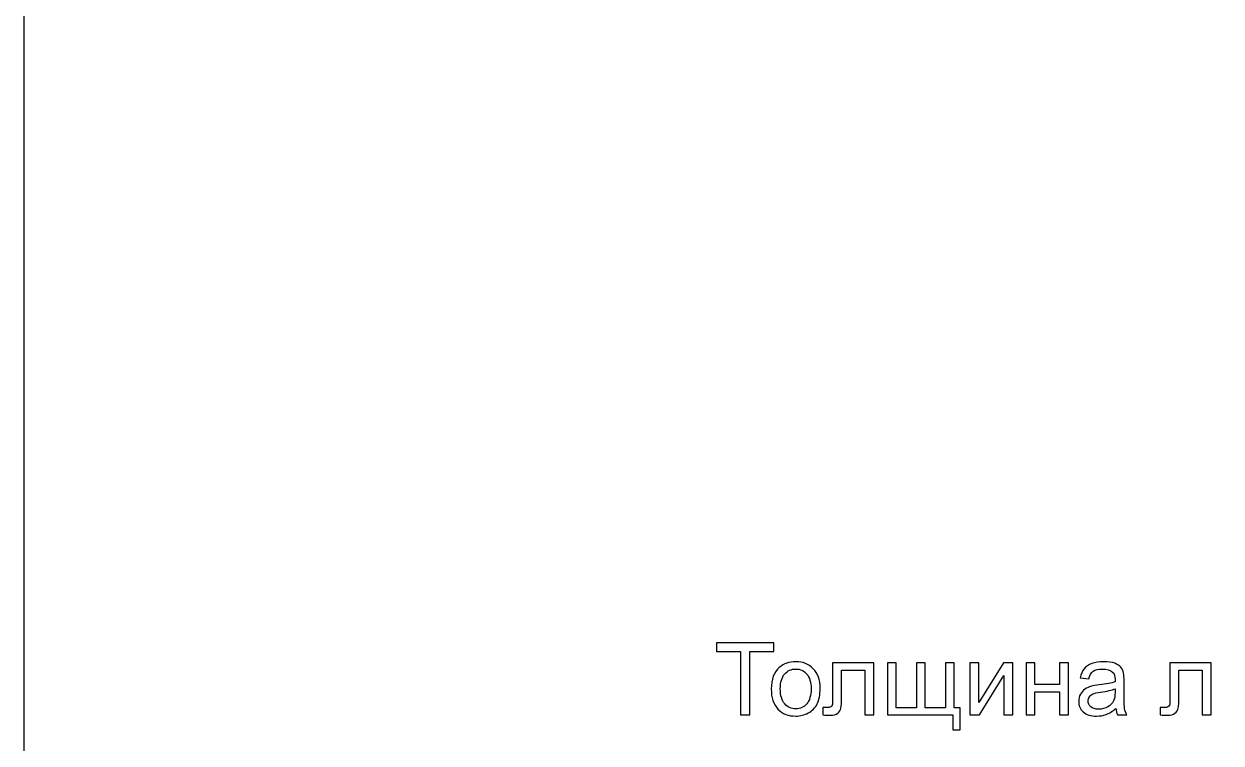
# Model space of a CAD drawing. Header units: centimetres. Extents: x -84 to 84, y -59 to 59.
# Drawn here: x -84.1 to -60.3, y 12.96 to 27.26 of the extents above; entities that cross this region are included whole.
import ezdxf

# ---------------------------------------------------------------- set-up
doc = ezdxf.new("R2010")
doc.units = ezdxf.units.CM
doc.header["$MEASUREMENT"] = 0
doc.layers.add('layer 1', color=7, linetype='Continuous')

msp = doc.modelspace()

# ---------------------------------------------------------------- linework, layer by layer
at = {"layer": 'layer 1', "color": 250}
msp.add_lwpolyline([(-84.1, -59.44999), (84.1, -59.44999), (84.1, 59.44999), (-84.1, 59.44999), (-84.1, -59.44999)], close=True, dxfattribs=at)
for points, knots in [([(-69.85585, 13.51547), (-69.85585, 13.51547), (-69.85585, 14.78026), (-69.85585, 14.78026), (-69.85585, 14.78026), (-69.85585, 14.78026), (-70.32814, 14.78026), (-70.32814, 14.78026), (-70.32814, 14.78026), (-70.32814, 14.78026), (-70.32814, 14.94837), (-70.32814, 14.94837), (-70.32814, 14.94837), (-70.32814, 14.94837), (-69.19343, 14.94837), (-69.19343, 14.94837), (-69.19343, 14.94837), (-69.19343, 14.94837), (-69.19343, 14.78026), (-69.19343, 14.78026), (-69.19343, 14.78026), (-69.19343, 14.78026), (-69.66573, 14.78026), (-69.66573, 14.78026), (-69.66573, 14.78026), (-69.66573, 14.78026), (-69.66573, 13.51547), (-69.66573, 13.51547), (-69.66573, 13.51547), (-69.66573, 13.51547), (-69.85585, 13.51547), (-69.85585, 13.51547)], [0, 0, 0, 0, 0.11111111, 0.11111111, 0.11111111, 0.11111111, 0.22222222, 0.22222222, 0.22222222, 0.22222222, 0.33333333, 0.33333333, 0.33333333, 0.33333333, 0.44444444, 0.44444444, 0.44444444, 0.44444444, 0.55555556, 0.55555556, 0.55555556, 0.55555556, 0.66666667, 0.66666667, 0.66666667, 0.66666667, 0.77777778, 0.77777778, 0.77777778, 0.77777778, 1, 1, 1, 1]), ([(-69.24213, 14.03479), (-69.24213, 14.22658), (-69.18876, 14.36867), (-69.0817, 14.46106), (-69.0817, 14.46106), (-68.99264, 14.53778), (-68.88357, 14.57613), (-68.75516, 14.57613), (-68.75516, 14.57613), (-68.61274, 14.57613), (-68.496, 14.52944), (-68.40527, 14.43605), (-68.40527, 14.43605), (-68.31488, 14.34299), (-68.26952, 14.21391), (-68.26952, 14.04947), (-68.26952, 14.04947), (-68.26952, 13.91605), (-68.28953, 13.81132), (-68.32956, 13.73494), (-68.32956, 13.73494), (-68.36958, 13.65856), (-68.42795, 13.59919), (-68.50467, 13.55683), (-68.50467, 13.55683), (-68.58105, 13.51447), (-68.66477, 13.49346), (-68.75516, 13.49346), (-68.75516, 13.49346), (-68.90058, 13.49346), (-69.01799, 13.53982), (-69.10771, 13.63288), (-69.10771, 13.63288), (-69.19743, 13.72593), (-69.24213, 13.86002), (-69.24213, 14.03479)], [0, 0, 0, 0, 0.1, 0.1, 0.1, 0.1, 0.2, 0.2, 0.2, 0.2, 0.3, 0.3, 0.3, 0.3, 0.4, 0.4, 0.4, 0.4, 0.5, 0.5, 0.5, 0.5, 0.6, 0.6, 0.6, 0.6, 0.7, 0.7, 0.7, 0.7, 0.8, 0.8, 0.8, 0.8, 1, 1, 1, 1]), ([(-68.02103, 14.55412), (-68.02103, 14.55412), (-67.20252, 14.55412), (-67.20252, 14.55412), (-67.20252, 14.55412), (-67.20252, 14.55412), (-67.20252, 13.51647), (-67.20252, 13.51647), (-67.20252, 13.51647), (-67.20252, 13.51647), (-67.37863, 13.51647), (-67.37863, 13.51647), (-67.37863, 13.51647), (-67.37863, 13.51647), (-67.37863, 14.40803), (-67.37863, 14.40803), (-67.37863, 14.40803), (-67.37863, 14.40803), (-67.84492, 14.40803), (-67.84492, 14.40803), (-67.84492, 14.40803), (-67.84492, 14.40803), (-67.84492, 13.89137), (-67.84492, 13.89137), (-67.84492, 13.89137), (-67.84492, 13.77096), (-67.84893, 13.69158), (-67.8566, 13.65289), (-67.8566, 13.65289), (-67.8646, 13.61453), (-67.88595, 13.58118), (-67.92097, 13.55249), (-67.92097, 13.55249), (-67.95633, 13.52381), (-68.00702, 13.50947), (-68.0734, 13.50947), (-68.0734, 13.50947), (-68.11443, 13.50947), (-68.16179, 13.51213), (-68.21515, 13.51714), (-68.21515, 13.51714), (-68.21515, 13.51714), (-68.21515, 13.66356), (-68.21515, 13.66356), (-68.21515, 13.66356), (-68.21515, 13.66356), (-68.13811, 13.66356), (-68.13811, 13.66356), (-68.13811, 13.66356), (-68.10175, 13.66356), (-68.07573, 13.66723), (-68.06006, 13.6749), (-68.06006, 13.6749), (-68.04438, 13.68224), (-68.03404, 13.69425), (-68.02871, 13.71059), (-68.02871, 13.71059), (-68.0237, 13.72694), (-68.02103, 13.77997), (-68.02103, 13.86969), (-68.02103, 13.86969), (-68.02103, 13.86969), (-68.02103, 14.55412), (-68.02103, 14.55412)], [0, 0, 0, 0, 0.05882353, 0.05882353, 0.05882353, 0.05882353, 0.11764706, 0.11764706, 0.11764706, 0.11764706, 0.17647059, 0.17647059, 0.17647059, 0.17647059, 0.23529412, 0.23529412, 0.23529412, 0.23529412, 0.29411765, 0.29411765, 0.29411765, 0.29411765, 0.35294118, 0.35294118, 0.35294118, 0.35294118, 0.41176471, 0.41176471, 0.41176471, 0.41176471, 0.47058824, 0.47058824, 0.47058824, 0.47058824, 0.52941176, 0.52941176, 0.52941176, 0.52941176, 0.58823529, 0.58823529, 0.58823529, 0.58823529, 0.64705882, 0.64705882, 0.64705882, 0.64705882, 0.70588235, 0.70588235, 0.70588235, 0.70588235, 0.76470588, 0.76470588, 0.76470588, 0.76470588, 0.82352941, 0.82352941, 0.82352941, 0.82352941, 0.88235294, 0.88235294, 0.88235294, 0.88235294, 1, 1, 1, 1]), ([(-66.93335, 14.55412), (-66.93335, 14.55412), (-66.75724, 14.55412), (-66.75724, 14.55412), (-66.75724, 14.55412), (-66.75724, 14.55412), (-66.75724, 13.65956), (-66.75724, 13.65956), (-66.75724, 13.65956), (-66.75724, 13.65956), (-66.35699, 13.65956), (-66.35699, 13.65956), (-66.35699, 13.65956), (-66.35699, 13.65956), (-66.35699, 14.55412), (-66.35699, 14.55412), (-66.35699, 14.55412), (-66.35699, 14.55412), (-66.18088, 14.55412), (-66.18088, 14.55412), (-66.18088, 14.55412), (-66.18088, 14.55412), (-66.18088, 13.65956), (-66.18088, 13.65956), (-66.18088, 13.65956), (-66.18088, 13.65956), (-65.78063, 13.65956), (-65.78063, 13.65956), (-65.78063, 13.65956), (-65.78063, 13.65956), (-65.78063, 14.55412), (-65.78063, 14.55412), (-65.78063, 14.55412), (-65.78063, 14.55412), (-65.60452, 14.55412), (-65.60452, 14.55412), (-65.60452, 14.55412), (-65.60452, 14.55412), (-65.60452, 13.65956), (-65.60452, 13.65956), (-65.60452, 13.65956), (-65.60452, 13.65956), (-65.48845, 13.65956), (-65.48845, 13.65956), (-65.48845, 13.65956), (-65.48845, 13.65956), (-65.48845, 13.22129), (-65.48845, 13.22129), (-65.48845, 13.22129), (-65.48845, 13.22129), (-65.63454, 13.22129), (-65.63454, 13.22129), (-65.63454, 13.22129), (-65.63454, 13.22129), (-65.63454, 13.51547), (-65.63454, 13.51547), (-65.63454, 13.51547), (-65.63454, 13.51547), (-66.93335, 13.51547), (-66.93335, 13.51547), (-66.93335, 13.51547), (-66.93335, 13.51547), (-66.93335, 14.55412), (-66.93335, 14.55412)], [0, 0, 0, 0, 0.05882353, 0.05882353, 0.05882353, 0.05882353, 0.11764706, 0.11764706, 0.11764706, 0.11764706, 0.17647059, 0.17647059, 0.17647059, 0.17647059, 0.23529412, 0.23529412, 0.23529412, 0.23529412, 0.29411765, 0.29411765, 0.29411765, 0.29411765, 0.35294118, 0.35294118, 0.35294118, 0.35294118, 0.41176471, 0.41176471, 0.41176471, 0.41176471, 0.47058824, 0.47058824, 0.47058824, 0.47058824, 0.52941176, 0.52941176, 0.52941176, 0.52941176, 0.58823529, 0.58823529, 0.58823529, 0.58823529, 0.64705882, 0.64705882, 0.64705882, 0.64705882, 0.70588235, 0.70588235, 0.70588235, 0.70588235, 0.76470588, 0.76470588, 0.76470588, 0.76470588, 0.82352941, 0.82352941, 0.82352941, 0.82352941, 0.88235294, 0.88235294, 0.88235294, 0.88235294, 1, 1, 1, 1]), ([(-65.29266, 14.55412), (-65.29266, 14.55412), (-65.11655, 14.55412), (-65.11655, 14.55412), (-65.11655, 14.55412), (-65.11655, 14.55412), (-65.11655, 13.76196), (-65.11655, 13.76196), (-65.11655, 13.76196), (-65.11655, 13.76196), (-64.62724, 14.55412), (-64.62724, 14.55412), (-64.62724, 14.55412), (-64.62724, 14.55412), (-64.43812, 14.55412), (-64.43812, 14.55412), (-64.43812, 14.55412), (-64.43812, 14.55412), (-64.43812, 13.51547), (-64.43812, 13.51547), (-64.43812, 13.51547), (-64.43812, 13.51547), (-64.61423, 13.51547), (-64.61423, 13.51547), (-64.61423, 13.51547), (-64.61423, 13.51547), (-64.61423, 14.30263), (-64.61423, 14.30263), (-64.61423, 14.30263), (-64.61423, 14.30263), (-65.10287, 13.51547), (-65.10287, 13.51547), (-65.10287, 13.51547), (-65.10287, 13.51547), (-65.29266, 13.51547), (-65.29266, 13.51547), (-65.29266, 13.51547), (-65.29266, 13.51547), (-65.29266, 14.55412), (-65.29266, 14.55412)], [0, 0, 0, 0, 0.09090909, 0.09090909, 0.09090909, 0.09090909, 0.18181818, 0.18181818, 0.18181818, 0.18181818, 0.27272727, 0.27272727, 0.27272727, 0.27272727, 0.36363636, 0.36363636, 0.36363636, 0.36363636, 0.45454545, 0.45454545, 0.45454545, 0.45454545, 0.54545455, 0.54545455, 0.54545455, 0.54545455, 0.63636364, 0.63636364, 0.63636364, 0.63636364, 0.72727273, 0.72727273, 0.72727273, 0.72727273, 0.81818182, 0.81818182, 0.81818182, 0.81818182, 1, 1, 1, 1]), ([(-64.17463, 14.55412), (-64.17463, 14.55412), (-63.99852, 14.55412), (-63.99852, 14.55412), (-63.99852, 14.55412), (-63.99852, 14.55412), (-63.99852, 14.12185), (-63.99852, 14.12185), (-63.99852, 14.12185), (-63.99852, 14.12185), (-63.51021, 14.12185), (-63.51021, 14.12185), (-63.51021, 14.12185), (-63.51021, 14.12185), (-63.51021, 14.55412), (-63.51021, 14.55412), (-63.51021, 14.55412), (-63.51021, 14.55412), (-63.3341, 14.55412), (-63.3341, 14.55412), (-63.3341, 14.55412), (-63.3341, 14.55412), (-63.3341, 13.51547), (-63.3341, 13.51547), (-63.3341, 13.51547), (-63.3341, 13.51547), (-63.51021, 13.51547), (-63.51021, 13.51547), (-63.51021, 13.51547), (-63.51021, 13.51547), (-63.51021, 13.97576), (-63.51021, 13.97576), (-63.51021, 13.97576), (-63.51021, 13.97576), (-63.99852, 13.97576), (-63.99852, 13.97576), (-63.99852, 13.97576), (-63.99852, 13.97576), (-63.99852, 13.51547), (-63.99852, 13.51547), (-63.99852, 13.51547), (-63.99852, 13.51547), (-64.17463, 13.51547), (-64.17463, 13.51547), (-64.17463, 13.51547), (-64.17463, 13.51547), (-64.17463, 14.55412), (-64.17463, 14.55412)], [0, 0, 0, 0, 0.07692308, 0.07692308, 0.07692308, 0.07692308, 0.15384615, 0.15384615, 0.15384615, 0.15384615, 0.23076923, 0.23076923, 0.23076923, 0.23076923, 0.30769231, 0.30769231, 0.30769231, 0.30769231, 0.38461538, 0.38461538, 0.38461538, 0.38461538, 0.46153846, 0.46153846, 0.46153846, 0.46153846, 0.53846154, 0.53846154, 0.53846154, 0.53846154, 0.61538462, 0.61538462, 0.61538462, 0.61538462, 0.69230769, 0.69230769, 0.69230769, 0.69230769, 0.76923077, 0.76923077, 0.76923077, 0.76923077, 0.84615385, 0.84615385, 0.84615385, 0.84615385, 1, 1, 1, 1]), ([(-62.39118, 13.64555), (-62.45656, 13.58985), (-62.5196, 13.55083), (-62.57997, 13.52781), (-62.57997, 13.52781), (-62.64034, 13.5048), (-62.70505, 13.49346), (-62.77442, 13.49346), (-62.77442, 13.49346), (-62.88849, 13.49346), (-62.97622, 13.52114), (-63.03759, 13.57684), (-63.03759, 13.57684), (-63.09896, 13.63221), (-63.12964, 13.70325), (-63.12964, 13.78964), (-63.12964, 13.78964), (-63.12964, 13.84034), (-63.11797, 13.8867), (-63.09496, 13.92873), (-63.09496, 13.92873), (-63.07161, 13.97075), (-63.04126, 14.00411), (-63.0039, 14.02946), (-63.0039, 14.02946), (-62.96621, 14.05481), (-62.92418, 14.07415), (-62.87715, 14.08716), (-62.87715, 14.08716), (-62.84247, 14.09617), (-62.7901, 14.10484), (-62.72039, 14.11351), (-62.72039, 14.11351), (-62.5783, 14.13019), (-62.47323, 14.15053), (-62.40619, 14.17388), (-62.40619, 14.17388), (-62.40553, 14.1979), (-62.40519, 14.21324), (-62.40519, 14.21958), (-62.40519, 14.21958), (-62.40519, 14.29095), (-62.42187, 14.34132), (-62.45522, 14.37067), (-62.45522, 14.37067), (-62.50025, 14.41036), (-62.56729, 14.43004), (-62.65602, 14.43004), (-62.65602, 14.43004), (-62.73907, 14.43004), (-62.80044, 14.41537), (-62.8398, 14.38635), (-62.8398, 14.38635), (-62.87949, 14.35733), (-62.90851, 14.30596), (-62.92752, 14.23192), (-62.92752, 14.23192), (-62.92752, 14.23192), (-63.09963, 14.25593), (-63.09963, 14.25593), (-63.09963, 14.25593), (-63.08395, 14.32965), (-63.05827, 14.38935), (-63.02224, 14.43471), (-63.02224, 14.43471), (-62.98622, 14.48007), (-62.93419, 14.51476), (-62.86615, 14.53944), (-62.86615, 14.53944), (-62.79844, 14.56379), (-62.71939, 14.57613), (-62.63, 14.57613), (-62.63, 14.57613), (-62.54128, 14.57613), (-62.4689, 14.56579), (-62.4132, 14.54478), (-62.4132, 14.54478), (-62.35783, 14.52377), (-62.3168, 14.49775), (-62.29079, 14.46606), (-62.29079, 14.46606), (-62.26477, 14.43438), (-62.24643, 14.39435), (-62.23575, 14.34599), (-62.23575, 14.34599), (-62.23008, 14.31597), (-62.22708, 14.26194), (-62.22708, 14.18422), (-62.22708, 14.18422), (-62.22708, 14.18422), (-62.22708, 13.95074), (-62.22708, 13.95074), (-62.22708, 13.95074), (-62.22708, 13.78764), (-62.22341, 13.68458), (-62.21607, 13.64088), (-62.21607, 13.64088), (-62.20907, 13.59719), (-62.19439, 13.5555), (-62.17305, 13.51547), (-62.17305, 13.51547), (-62.17305, 13.51547), (-62.35716, 13.51547), (-62.35716, 13.51547), (-62.35716, 13.51547), (-62.37484, 13.55249), (-62.38618, 13.59585), (-62.39118, 13.64555)], [0, 0, 0, 0, 0.03571429, 0.03571429, 0.03571429, 0.03571429, 0.07142857, 0.07142857, 0.07142857, 0.07142857, 0.10714286, 0.10714286, 0.10714286, 0.10714286, 0.14285714, 0.14285714, 0.14285714, 0.14285714, 0.17857143, 0.17857143, 0.17857143, 0.17857143, 0.21428571, 0.21428571, 0.21428571, 0.21428571, 0.25, 0.25, 0.25, 0.25, 0.28571429, 0.28571429, 0.28571429, 0.28571429, 0.32142857, 0.32142857, 0.32142857, 0.32142857, 0.35714286, 0.35714286, 0.35714286, 0.35714286, 0.39285714, 0.39285714, 0.39285714, 0.39285714, 0.42857143, 0.42857143, 0.42857143, 0.42857143, 0.46428571, 0.46428571, 0.46428571, 0.46428571, 0.5, 0.5, 0.5, 0.5, 0.53571429, 0.53571429, 0.53571429, 0.53571429, 0.57142857, 0.57142857, 0.57142857, 0.57142857, 0.60714286, 0.60714286, 0.60714286, 0.60714286, 0.64285714, 0.64285714, 0.64285714, 0.64285714, 0.67857143, 0.67857143, 0.67857143, 0.67857143, 0.71428571, 0.71428571, 0.71428571, 0.71428571, 0.75, 0.75, 0.75, 0.75, 0.78571429, 0.78571429, 0.78571429, 0.78571429, 0.82142857, 0.82142857, 0.82142857, 0.82142857, 0.85714286, 0.85714286, 0.85714286, 0.85714286, 0.89285714, 0.89285714, 0.89285714, 0.89285714, 0.92857143, 0.92857143, 0.92857143, 0.92857143, 1, 1, 1, 1]), ([(-61.31451, 14.55412), (-61.31451, 14.55412), (-60.496, 14.55412), (-60.496, 14.55412), (-60.496, 14.55412), (-60.496, 14.55412), (-60.496, 13.51647), (-60.496, 13.51647), (-60.496, 13.51647), (-60.496, 13.51647), (-60.67211, 13.51647), (-60.67211, 13.51647), (-60.67211, 13.51647), (-60.67211, 13.51647), (-60.67211, 14.40803), (-60.67211, 14.40803), (-60.67211, 14.40803), (-60.67211, 14.40803), (-61.1384, 14.40803), (-61.1384, 14.40803), (-61.1384, 14.40803), (-61.1384, 14.40803), (-61.1384, 13.89137), (-61.1384, 13.89137), (-61.1384, 13.89137), (-61.1384, 13.77096), (-61.14241, 13.69158), (-61.15008, 13.65289), (-61.15008, 13.65289), (-61.15808, 13.61453), (-61.17943, 13.58118), (-61.21445, 13.55249), (-61.21445, 13.55249), (-61.24981, 13.52381), (-61.3005, 13.50947), (-61.36688, 13.50947), (-61.36688, 13.50947), (-61.40791, 13.50947), (-61.45527, 13.51213), (-61.50863, 13.51714), (-61.50863, 13.51714), (-61.50863, 13.51714), (-61.50863, 13.66356), (-61.50863, 13.66356), (-61.50863, 13.66356), (-61.50863, 13.66356), (-61.43159, 13.66356), (-61.43159, 13.66356), (-61.43159, 13.66356), (-61.39523, 13.66356), (-61.36921, 13.66723), (-61.35354, 13.6749), (-61.35354, 13.6749), (-61.33786, 13.68224), (-61.32752, 13.69425), (-61.32219, 13.71059), (-61.32219, 13.71059), (-61.31718, 13.72694), (-61.31451, 13.77997), (-61.31451, 13.86969), (-61.31451, 13.86969), (-61.31451, 13.86969), (-61.31451, 14.55412), (-61.31451, 14.55412)], [0, 0, 0, 0, 0.05882353, 0.05882353, 0.05882353, 0.05882353, 0.11764706, 0.11764706, 0.11764706, 0.11764706, 0.17647059, 0.17647059, 0.17647059, 0.17647059, 0.23529412, 0.23529412, 0.23529412, 0.23529412, 0.29411765, 0.29411765, 0.29411765, 0.29411765, 0.35294118, 0.35294118, 0.35294118, 0.35294118, 0.41176471, 0.41176471, 0.41176471, 0.41176471, 0.47058824, 0.47058824, 0.47058824, 0.47058824, 0.52941176, 0.52941176, 0.52941176, 0.52941176, 0.58823529, 0.58823529, 0.58823529, 0.58823529, 0.64705882, 0.64705882, 0.64705882, 0.64705882, 0.70588235, 0.70588235, 0.70588235, 0.70588235, 0.76470588, 0.76470588, 0.76470588, 0.76470588, 0.82352941, 0.82352941, 0.82352941, 0.82352941, 0.88235294, 0.88235294, 0.88235294, 0.88235294, 1, 1, 1, 1]), ([(-69.06202, 14.03446), (-69.06202, 13.90171), (-69.033, 13.80232), (-68.97496, 13.73661), (-68.97496, 13.73661), (-68.91659, 13.67057), (-68.84355, 13.63755), (-68.75516, 13.63755), (-68.75516, 13.63755), (-68.66777, 13.63755), (-68.59506, 13.67057), (-68.53669, 13.73694), (-68.53669, 13.73694), (-68.47865, 13.80332), (-68.44963, 13.90438), (-68.44963, 14.04013), (-68.44963, 14.04013), (-68.44963, 14.16821), (-68.47899, 14.26527), (-68.53736, 14.33098), (-68.53736, 14.33098), (-68.59572, 14.39702), (-68.66844, 14.43004), (-68.75516, 14.43004), (-68.75516, 14.43004), (-68.84355, 14.43004), (-68.91659, 14.39735), (-68.97496, 14.33165), (-68.97496, 14.33165), (-69.033, 14.26594), (-69.06202, 14.16688), (-69.06202, 14.03446)], [0, 0, 0, 0, 0.11111111, 0.11111111, 0.11111111, 0.11111111, 0.22222222, 0.22222222, 0.22222222, 0.22222222, 0.33333333, 0.33333333, 0.33333333, 0.33333333, 0.44444444, 0.44444444, 0.44444444, 0.44444444, 0.55555556, 0.55555556, 0.55555556, 0.55555556, 0.66666667, 0.66666667, 0.66666667, 0.66666667, 0.77777778, 0.77777778, 0.77777778, 0.77777778, 1, 1, 1, 1]), ([(-62.40519, 14.0358), (-62.46923, 14.00978), (-62.56529, 13.98777), (-62.69337, 13.96975), (-62.69337, 13.96975), (-62.76608, 13.95941), (-62.81745, 13.94774), (-62.84747, 13.93473), (-62.84747, 13.93473), (-62.87749, 13.92172), (-62.9005, 13.90271), (-62.91685, 13.87803), (-62.91685, 13.87803), (-62.93319, 13.85301), (-62.94153, 13.82533), (-62.94153, 13.79464), (-62.94153, 13.79464), (-62.94153, 13.74828), (-62.92385, 13.70926), (-62.88816, 13.67824), (-62.88816, 13.67824), (-62.85247, 13.64722), (-62.80044, 13.63154), (-62.73206, 13.63154), (-62.73206, 13.63154), (-62.66435, 13.63154), (-62.60398, 13.64622), (-62.55095, 13.6759), (-62.55095, 13.6759), (-62.49825, 13.70526), (-62.45923, 13.74561), (-62.43454, 13.79665), (-62.43454, 13.79665), (-62.41553, 13.83634), (-62.40619, 13.89471), (-62.40619, 13.97176), (-62.40619, 13.97176), (-62.40619, 13.97176), (-62.40519, 14.0358), (-62.40519, 14.0358)], [0, 0, 0, 0, 0.09090909, 0.09090909, 0.09090909, 0.09090909, 0.18181818, 0.18181818, 0.18181818, 0.18181818, 0.27272727, 0.27272727, 0.27272727, 0.27272727, 0.36363636, 0.36363636, 0.36363636, 0.36363636, 0.45454545, 0.45454545, 0.45454545, 0.45454545, 0.54545455, 0.54545455, 0.54545455, 0.54545455, 0.63636364, 0.63636364, 0.63636364, 0.63636364, 0.72727273, 0.72727273, 0.72727273, 0.72727273, 0.81818182, 0.81818182, 0.81818182, 0.81818182, 1, 1, 1, 1])]:
    msp.add_open_spline(points, degree=3, knots=knots, dxfattribs=at)

doc.saveas('drawing.dxf')
